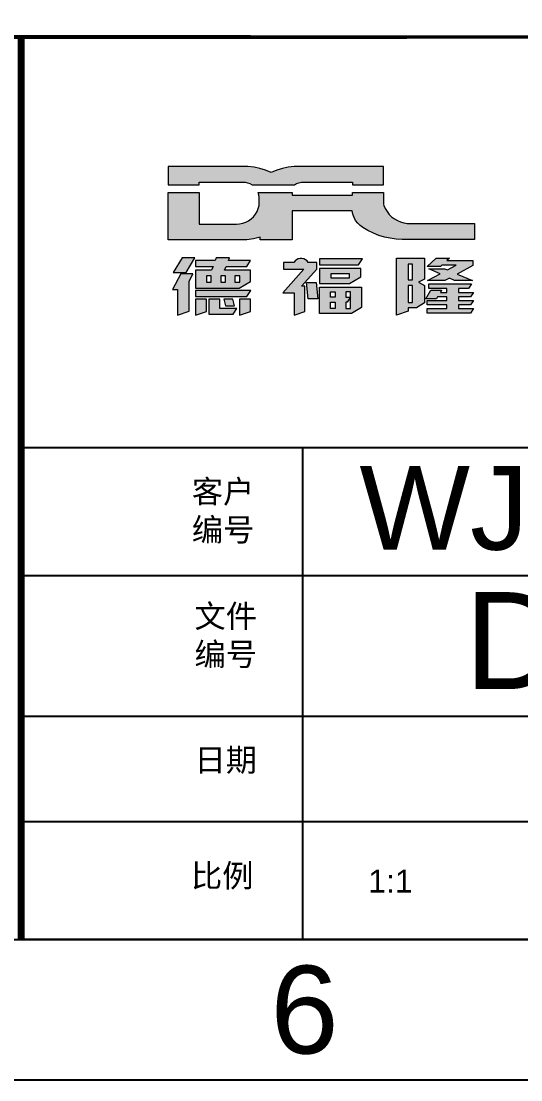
# Model space of a CAD drawing. Header units: millimetres. Extents: x 20905 to 43117, y -15595 to -5301.
# Drawn here: x 21610 to 21660.1, y -15421.9 to -15315.8 of the extents above; entities that cross this region are included whole.
import ezdxf

# ---------------------------------------------------------------- set-up
doc = ezdxf.new("R2010")
doc.units = ezdxf.units.MM
doc.header["$LTSCALE"] = 0.2
doc.layers.add('图形外框', color=7, linetype='Continuous')
doc.layers.add('背胶', color=2, linetype='Continuous')
doc.styles.add('宋体', font='arial.ttf')

msp = doc.modelspace()

# ---------------------------------------------------------------- hatches: boundary and pattern name
at = {"layer": '图形外框'}
h = msp.add_hatch(color=5, dxfattribs=at)
h.paths.add_polyline_path([(21646.3125, -15330.3508), (21637.3456, -15330.3508), (21636.759, -15330.4346), (21636.1723, -15330.5663), (21635.6097, -15330.7459), (21635.059, -15330.9734), (21634.4963, -15330.7459), (21633.9216, -15330.5544), (21633.335, -15330.4346), (21632.7245, -15330.3508), (21624.7153, -15330.3508), (21624.7153, -15332.2065), (21627.84, -15332.2065), (21627.84, -15331.9431), (21632.4371, -15331.9431), (21632.6886, -15331.991), (21632.928, -15332.0748), (21633.1555, -15332.2065), (21637.3695, -15332.2065), (21637.597, -15332.0748), (21637.8364, -15331.991), (21638.0878, -15331.9431), (21643.1998, -15331.9431), (21643.1998, -15332.2065), (21646.3125, -15332.2065)], flags=17)
h.paths.add_polyline_path([(21624.7153, -15332.2065), (21627.84, -15332.2065), (21627.84, -15331.9431), (21632.4371, -15331.9431), (21632.6886, -15331.991), (21632.928, -15332.0748), (21633.1555, -15332.2065), (21637.3695, -15332.2065), (21637.597, -15332.0748), (21637.8364, -15331.991), (21638.0878, -15331.9431), (21643.1998, -15331.9431), (21643.1998, -15332.2065), (21646.3125, -15332.2065), (21646.3125, -15330.3508), (21637.3456, -15330.3508), (21636.759, -15330.4346), (21636.1723, -15330.5663), (21635.6097, -15330.7459), (21635.059, -15330.9734), (21634.4963, -15330.7459), (21633.9216, -15330.5544), (21633.335, -15330.4346), (21632.7245, -15330.3508), (21624.7153, -15330.3508)])
for points in [[(21624.7153, -15332.2065), (21627.84, -15332.2065), (21627.84, -15331.9431), (21632.4371, -15331.9431), (21632.6886, -15331.991), (21632.928, -15332.0748), (21633.1555, -15332.2065), (21637.3695, -15332.2065), (21637.597, -15332.0748), (21637.8364, -15331.991), (21638.0878, -15331.9431), (21643.1998, -15331.9431), (21643.1998, -15332.2065), (21646.3125, -15332.2065), (21646.3125, -15330.3508), (21637.3456, -15330.3508), (21636.759, -15330.4346), (21636.1723, -15330.5663), (21635.6097, -15330.7459), (21635.059, -15330.9734), (21634.4963, -15330.7459), (21633.9216, -15330.5544), (21633.335, -15330.4346), (21632.7245, -15330.3508), (21624.7153, -15330.3508)], [(21637.154, -15334.8043), (21643.1639, -15334.8043), (21643.2357, -15335.1515), (21643.3554, -15335.4748), (21643.5111, -15335.7741), (21643.7146, -15336.0494), (21643.954, -15336.2888), (21644.2294, -15336.4924), (21644.7442, -15336.7917), (21645.2829, -15337.055), (21645.8336, -15337.2705), (21646.4082, -15337.4381), (21646.9829, -15337.5579), (21647.5815, -15337.6417), (21648.1681, -15337.6776), (21655.423, -15337.6776), (21655.423, -15336.0853), (21649.0181, -15336.0853), (21648.6709, -15336.0734), (21648.3357, -15336.0255), (21648.0005, -15335.9297), (21647.6892, -15335.786), (21647.3899, -15335.6184), (21647.1146, -15335.4029), (21646.8751, -15335.1635), (21646.6596, -15334.8881), (21646.4801, -15334.5888), (21646.3364, -15334.2776), (21646.3125, -15334.1459), (21646.3125, -15332.9607), (21643.1998, -15332.9607), (21643.1998, -15333.2241), (21637.154, -15333.2241), (21637.154, -15332.9607), (21633.754, -15332.9607), (21633.8139, -15333.2001), (21633.8498, -15333.4396), (21633.8498, -15334.2776), (21633.8378, -15334.2776), (21633.754, -15334.5888), (21633.6343, -15334.8762), (21633.4667, -15335.1515), (21633.2632, -15335.4029), (21633.0357, -15335.6184), (21632.7724, -15335.798), (21632.497, -15335.9417), (21632.1977, -15336.0494), (21631.8864, -15336.1093), (21631.5632, -15336.1332), (21627.84, -15336.1332), (21627.84, -15332.9607), (21624.7153, -15332.9607), (21624.7153, -15337.7255), (21632.6167, -15337.7255), (21633.2871, -15337.6177), (21633.9456, -15337.4621), (21633.9456, -15337.7255), (21637.154, -15337.7255)]]:
    msp.add_hatch(color=5, dxfattribs=at).paths.add_polyline_path(points)
h = msp.add_hatch(color=5, dxfattribs=at)
h.paths.add_polyline_path([(21627.397, -15339.5332), (21626.128, -15339.5332), (21625.2421, -15340.9818), (21626.5231, -15340.9818)])
h.paths.add_polyline_path([(21626.8224, -15341.8797), (21627.2174, -15341.1374), (21625.9843, -15341.1374), (21625.1583, -15342.6938), (21625.6731, -15342.6938), (21625.6731, -15345.2557), (21626.8224, -15344.8607)])
h.paths.add_polyline_path([(21632.9878, -15339.7846), (21630.7611, -15339.7846), (21630.8688, -15339.5332), (21629.5519, -15339.5332), (21629.4562, -15339.7846), (21627.4688, -15339.7846), (21627.4688, -15340.3832), (21629.2287, -15340.3832), (21629.085, -15340.7543), (21627.4688, -15340.7543), (21627.4688, -15342.5621), (21631.8386, -15342.5621), (21632.9759, -15341.9036), (21632.9759, -15340.7543), (21630.39, -15340.7543), (21630.5336, -15340.3832), (21632.6047, -15340.3832)])
h.paths.add_polyline_path([(21629.0372, -15341.3409), (21629.0372, -15341.9635), (21628.5583, -15341.9635), (21628.5583, -15341.3409)], flags=16)
h.paths.add_polyline_path([(21629.9949, -15341.3409), (21630.4618, -15341.3409), (21630.4618, -15341.9635), (21629.9949, -15341.9635)], flags=16)
h.paths.add_polyline_path([(21631.4195, -15341.3409), (21631.8984, -15341.3409), (21631.8984, -15341.9635), (21631.4195, -15341.9635)], flags=16)
h.paths.add_polyline_path([(21632.9998, -15342.8135), (21627.4688, -15342.8135), (21627.4688, -15343.4001), (21632.6047, -15343.4001)])
h.paths.add_polyline_path([(21629.9231, -15343.6515), (21628.8097, -15343.6515), (21628.8097, -15345.1839), (21631.228, -15345.1839), (21631.6231, -15344.5853), (21629.9231, -15344.5853)])
h.paths.add_polyline_path([(21628.5583, -15343.6515), (21627.4688, -15343.6515), (21627.4688, -15345.2677), (21628.5583, -15344.9085)])
h.paths.add_polyline_path([(21631.216, -15343.6515), (21630.3062, -15343.6515), (21630.4738, -15344.3339), (21631.3717, -15344.3339)], flags=17)
h.paths.add_polyline_path([(21632.9759, -15343.6515), (21631.8864, -15343.6515), (21631.8864, -15345.2677), (21632.9759, -15344.9085)])
h = msp.add_hatch(color=5, dxfattribs=at)
h.paths.add_polyline_path([(21639.6083, -15340.6466), (21639.6083, -15339.9762), (21638.7702, -15339.9762), (21638.6505, -15339.8325), (21638.4949, -15339.7128), (21638.3273, -15339.629), (21638.1357, -15339.5811), (21637.9442, -15339.5811), (21637.7646, -15339.629), (21637.585, -15339.7128), (21637.4414, -15339.8325), (21637.3216, -15339.9762), (21636.2681, -15339.9762), (21636.2681, -15340.6586), (21638.3153, -15340.6586), (21636.2322, -15343.017), (21637.3456, -15343.017), (21637.3456, -15345.2677), (21638.435, -15344.8966), (21638.435, -15342.3586), (21638.0998, -15342.3586)])
h.paths.add_polyline_path([(21644.1935, -15339.629), (21639.8956, -15339.629), (21639.8956, -15340.2156), (21643.8104, -15340.2156)])
h.paths.add_polyline_path([(21644.0258, -15340.5867), (21639.8956, -15340.5867), (21639.8956, -15342.0952), (21642.9005, -15342.0952), (21644.0258, -15341.4367)])
h.paths.add_polyline_path([(21641.0688, -15341.0776), (21642.8526, -15341.0776), (21642.8526, -15341.5564), (21641.0688, -15341.5564)], flags=16)
h.paths.add_polyline_path([(21639.5484, -15342.0114), (21638.5907, -15342.0114), (21638.7583, -15343.6276), (21639.716, -15343.6276)])
h.paths.add_polyline_path([(21644.0977, -15342.4543), (21639.8956, -15342.4543), (21639.8956, -15345.0881), (21643.0801, -15345.0881), (21644.0977, -15344.5135)])
h.paths.add_polyline_path([(21642.5413, -15343.9508), (21642.6611, -15343.9508), (21642.9843, -15343.46), (21642.5413, -15343.46), (21642.5413, -15342.9452), (21643.0082, -15342.9452), (21643.0082, -15344.5973), (21642.5413, -15344.5973)], flags=16)
h.paths.add_polyline_path([(21641.4519, -15343.9508), (21641.4519, -15344.5973), (21640.985, -15344.5973), (21640.985, -15343.9508)], flags=16)
h.paths.add_polyline_path([(21641.4519, -15343.46), (21640.985, -15343.46), (21640.985, -15342.9452), (21641.4519, -15342.9452)], flags=16)
h = msp.add_hatch(color=5, dxfattribs=at)
h.paths.add_polyline_path([(21650.3948, -15341.6522), (21650.3948, -15339.5691), (21647.6174, -15339.5691), (21647.6174, -15345.2677), (21648.7787, -15344.8726), (21648.7787, -15344.5494), (21649.6167, -15344.5494), (21650.3948, -15344.0466), (21650.3948, -15342.2867), (21649.7963, -15341.9635)])
h.paths.add_polyline_path([(21648.7787, -15340.1557), (21649.2216, -15340.1557), (21649.2216, -15341.736), (21648.7787, -15341.736)], flags=16)
h.paths.add_polyline_path([(21648.7787, -15342.2867), (21649.2216, -15342.2867), (21649.2216, -15343.9987), (21648.7787, -15343.9987)], flags=16)
h.paths.add_polyline_path([(21655.2434, -15339.7966), (21652.6575, -15339.7966), (21652.9089, -15339.5691), (21651.5681, -15339.5691), (21650.6702, -15340.3952), (21652.011, -15340.3952), (21652.1547, -15340.2635), (21653.5793, -15340.2635), (21652.7054, -15340.7304), (21652.4061, -15340.6107), (21650.8258, -15340.6107), (21651.9632, -15341.1374), (21650.7061, -15341.8078), (21652.442, -15341.8078), (21652.897, -15341.5564), (21653.4117, -15341.8078), (21655.2075, -15341.8078), (21653.6632, -15341.1494), (21655.2434, -15340.2994)])
h.paths.add_polyline_path([(21655.1237, -15342.1431), (21650.8498, -15342.1431), (21650.8498, -15342.598), (21652.6455, -15342.598), (21652.6455, -15342.9811), (21651.9991, -15342.9811), (21652.1188, -15342.7656), (21651.0533, -15342.7656), (21650.5385, -15343.6276), (21651.604, -15343.6276), (21651.7237, -15343.436), (21652.6455, -15343.436), (21652.6455, -15343.7952), (21650.6822, -15343.7952), (21650.6822, -15344.2501), (21652.6455, -15344.2501), (21652.6455, -15344.6092), (21650.6822, -15344.6092), (21650.6822, -15345.0642), (21655.0279, -15345.0642), (21655.3272, -15344.6092), (21653.8068, -15344.6092), (21653.8068, -15344.2501), (21655.0279, -15344.2501), (21655.3272, -15343.7952), (21653.8068, -15343.7952), (21653.8068, -15343.436), (21655.0279, -15343.436), (21655.3272, -15342.9811), (21653.8068, -15342.9811), (21653.8068, -15342.598), (21654.8244, -15342.598)])

# ---------------------------------------------------------------- linework, layer by layer
for points in [[(20905.4791, -14753.119), (20905.4791, -15421.9241), (21879.7395, -15421.9241), (21879.7395, -14753.119)], [(20919.3459, -14767.1991), (20919.3459, -15407.844), (21865.8727, -15407.844), (21865.8727, -14767.1991)]]:
    msp.add_lwpolyline(points, close=True, dxfattribs=at)
at = {"layer": '图形外框', "color": 0}
for points in [[(21865.8065, -15317.3911, 0, 0, 0), (21440.2211, -15317.3911, 0.6953, 0.6953, 0)], [(21610.0098, -15381.953, 0, 0, 0), (21440.2211, -15381.953, 0.6953, 0.6953, 0)]]:
    msp.add_lwpolyline(points, format="xyseb", close=True, dxfattribs=at)
at = {"layer": '图形外框', "color": 0, "const_width": 0.6953}
msp.add_lwpolyline([(21610.0098, -15317.3911), (21610.0098, -15407.7778)], dxfattribs=at)
at = {"layer": '图形外框', "color": 0}
for points in [[(21610.0098, -15358.5355), (21865.8727, -15358.5355)], [(21638.1821, -15358.5355), (21638.1821, -15407.844)], [(21750.3244, -15371.4056), (21610.0098, -15371.4056)], [(21750.3244, -15385.5006), (21610.0098, -15385.5006)], [(21750.3244, -15396.0561), (21610.0098, -15396.0561)]]:
    msp.add_lwpolyline(points, dxfattribs=at)
at = {"layer": '图形外框'}
msp.add_lwpolyline([(21879.7395, -15421.9241), (21865.8727, -15407.844), (21610.076, -15407.844)], dxfattribs=at)
at = {"layer": '背胶', "color": 5, "lineweight": 0}
for points in [[(21624.7153, -15332.2065), (21627.84, -15332.2065), (21627.84, -15331.9431), (21632.4371, -15331.9431), (21632.6886, -15331.991), (21632.928, -15332.0748), (21633.1555, -15332.2065), (21637.3695, -15332.2065), (21637.597, -15332.0748), (21637.8364, -15331.991), (21638.0878, -15331.9431), (21643.1998, -15331.9431), (21643.1998, -15332.2065), (21646.3125, -15332.2065), (21646.3125, -15330.3508), (21637.3456, -15330.3508), (21636.759, -15330.4346), (21636.1723, -15330.5663), (21635.6097, -15330.7459), (21635.059, -15330.9734), (21634.4963, -15330.7459), (21633.9216, -15330.5544), (21633.335, -15330.4346), (21632.7245, -15330.3508), (21624.7153, -15330.3508)], [(21643.7146, -15336.0494), (21643.5111, -15335.7741), (21643.3554, -15335.4748), (21643.2357, -15335.1515), (21643.1639, -15334.8043), (21637.154, -15334.8043), (21637.154, -15337.7255), (21633.9456, -15337.7255), (21633.9456, -15337.4621), (21633.2871, -15337.6177), (21632.6167, -15337.7255), (21624.7153, -15337.7255), (21624.7153, -15332.9607), (21627.84, -15332.9607), (21627.84, -15336.1332), (21631.5632, -15336.1332), (21631.8864, -15336.1093), (21632.1977, -15336.0494), (21632.497, -15335.9417), (21632.7724, -15335.798), (21633.0357, -15335.6184), (21633.2632, -15335.4029), (21633.4667, -15335.1515), (21633.6343, -15334.8762), (21633.754, -15334.5888), (21633.8378, -15334.2776), (21633.8498, -15334.2776), (21633.8498, -15333.4396), (21633.8139, -15333.2001), (21633.754, -15332.9607), (21637.154, -15332.9607), (21637.154, -15333.2241), (21643.1998, -15333.2241), (21643.1998, -15332.9607), (21646.3125, -15332.9607), (21646.3125, -15334.1459), (21646.3364, -15334.2776), (21646.4801, -15334.5888), (21646.6596, -15334.8881), (21646.8751, -15335.1635), (21647.1146, -15335.4029), (21647.3899, -15335.6184), (21647.6892, -15335.786), (21648.0005, -15335.9297), (21648.3357, -15336.0255), (21648.6709, -15336.0734), (21649.0181, -15336.0853), (21655.423, -15336.0853), (21655.423, -15337.6776), (21648.1681, -15337.6776), (21647.5815, -15337.6417), (21646.9829, -15337.5579), (21646.4082, -15337.4381), (21645.8336, -15337.2705), (21645.2829, -15337.055), (21644.7442, -15336.7917), (21644.2294, -15336.4924), (21643.954, -15336.2888)], [(21626.5231, -15340.9818), (21627.397, -15339.5332), (21626.128, -15339.5332), (21625.2421, -15340.9818)], [(21629.2287, -15340.3832), (21629.085, -15340.7543), (21627.4688, -15340.7543), (21627.4688, -15342.5621), (21631.8386, -15342.5621), (21632.9759, -15341.9036), (21632.9759, -15340.7543), (21630.39, -15340.7543), (21630.5336, -15340.3832), (21632.6047, -15340.3832), (21632.9878, -15339.7846), (21630.7611, -15339.7846), (21630.8688, -15339.5332), (21629.5519, -15339.5332), (21629.4562, -15339.7846), (21627.4688, -15339.7846), (21627.4688, -15340.3832)], [(21638.4949, -15339.7128), (21638.3273, -15339.629), (21638.1357, -15339.5811), (21637.9442, -15339.5811), (21637.7646, -15339.629), (21637.585, -15339.7128), (21637.4414, -15339.8325), (21637.3216, -15339.9762), (21636.2681, -15339.9762), (21636.2681, -15340.6586), (21638.3153, -15340.6586), (21636.2322, -15343.017), (21637.3456, -15343.017), (21637.3456, -15345.2677), (21638.435, -15344.8966), (21638.435, -15342.3586), (21638.0998, -15342.3586), (21639.6083, -15340.6466), (21639.6083, -15339.9762), (21638.7702, -15339.9762), (21638.6505, -15339.8325)], [(21639.8956, -15339.629), (21639.8956, -15340.2156), (21643.8104, -15340.2156), (21644.1935, -15339.629)], [(21649.7963, -15341.9635), (21650.3948, -15342.2867), (21650.3948, -15344.0466), (21649.6167, -15344.5494), (21648.7787, -15344.5494), (21648.7787, -15344.8726), (21647.6174, -15345.2677), (21647.6174, -15339.5691), (21650.3948, -15339.5691), (21650.3948, -15341.6522)], [(21649.2216, -15341.736), (21649.2216, -15340.1557), (21648.7787, -15340.1557), (21648.7787, -15341.736)], [(21652.6575, -15339.7966), (21655.2434, -15339.7966), (21655.2434, -15340.2994), (21653.6632, -15341.1494), (21655.2075, -15341.8078), (21653.4117, -15341.8078), (21652.897, -15341.5564), (21652.442, -15341.8078), (21650.7061, -15341.8078), (21651.9632, -15341.1374), (21650.8258, -15340.6107), (21652.4061, -15340.6107), (21652.7054, -15340.7304), (21653.5793, -15340.2635), (21652.1547, -15340.2635), (21652.011, -15340.3952), (21650.6702, -15340.3952), (21651.5681, -15339.5691), (21652.9089, -15339.5691)], [(21625.6731, -15342.6938), (21625.6731, -15345.2557), (21626.8224, -15344.8607), (21626.8224, -15341.8797), (21627.2174, -15341.1374), (21625.9843, -15341.1374), (21625.1583, -15342.6938)], [(21629.0372, -15341.9635), (21629.0372, -15341.3409), (21628.5583, -15341.3409), (21628.5583, -15341.9635)], [(21630.4618, -15341.9635), (21630.4618, -15341.3409), (21629.9949, -15341.3409), (21629.9949, -15341.9635)], [(21631.4195, -15341.9635), (21631.8984, -15341.9635), (21631.8984, -15341.3409), (21631.4195, -15341.3409)], [(21642.9005, -15342.0952), (21644.0258, -15341.4367), (21644.0258, -15340.5867), (21639.8956, -15340.5867), (21639.8956, -15342.0952)], [(21641.0688, -15341.5564), (21641.0688, -15341.0776), (21642.8526, -15341.0776), (21642.8526, -15341.5564)], [(21639.716, -15343.6276), (21638.7583, -15343.6276), (21638.5907, -15342.0114), (21639.5484, -15342.0114)], [(21643.0801, -15345.0881), (21639.8956, -15345.0881), (21639.8956, -15342.4543), (21644.0977, -15342.4543), (21644.0977, -15344.5135)], [(21649.2216, -15343.9987), (21649.2216, -15342.2867), (21648.7787, -15342.2867), (21648.7787, -15343.9987)], [(21653.8068, -15342.598), (21653.8068, -15342.9811), (21655.3272, -15342.9811), (21655.0279, -15343.436), (21653.8068, -15343.436), (21653.8068, -15343.7952), (21655.3272, -15343.7952), (21655.0279, -15344.2501), (21653.8068, -15344.2501), (21653.8068, -15344.6092), (21655.3272, -15344.6092), (21655.0279, -15345.0642), (21650.6822, -15345.0642), (21650.6822, -15344.6092), (21652.6455, -15344.6092), (21652.6455, -15344.2501), (21650.6822, -15344.2501), (21650.6822, -15343.7952), (21652.6455, -15343.7952), (21652.6455, -15343.436), (21651.7237, -15343.436), (21651.604, -15343.6276), (21650.5385, -15343.6276), (21651.0533, -15342.7656), (21652.1188, -15342.7656), (21651.9991, -15342.9811), (21652.6455, -15342.9811), (21652.6455, -15342.598), (21650.8498, -15342.598), (21650.8498, -15342.1431), (21655.1237, -15342.1431), (21654.8244, -15342.598)], [(21632.9998, -15342.8135), (21627.4688, -15342.8135), (21627.4688, -15343.4001), (21632.6047, -15343.4001)], [(21628.5583, -15344.9085), (21628.5583, -15343.6515), (21627.4688, -15343.6515), (21627.4688, -15345.2677)], [(21628.8097, -15345.1839), (21631.228, -15345.1839), (21631.6231, -15344.5853), (21629.9231, -15344.5853), (21629.9231, -15343.6515), (21628.8097, -15343.6515)], [(21631.216, -15343.6515), (21630.3062, -15343.6515), (21630.4738, -15344.3339), (21631.3717, -15344.3339)], [(21631.8864, -15343.6515), (21631.8864, -15345.2677), (21632.9759, -15344.9085), (21632.9759, -15343.6515)], [(21640.985, -15342.9452), (21641.4519, -15342.9452), (21641.4519, -15343.46), (21640.985, -15343.46)], [(21642.9843, -15343.46), (21642.6611, -15343.9508), (21642.5413, -15343.9508), (21642.5413, -15344.5973), (21643.0082, -15344.5973), (21643.0082, -15342.9452), (21642.5413, -15342.9452), (21642.5413, -15343.46)], [(21641.4519, -15344.5973), (21640.985, -15344.5973), (21640.985, -15343.9508), (21641.4519, -15343.9508)]]:
    msp.add_lwpolyline(points, close=True, dxfattribs=at)

# ---------------------------------------------------------------- texts
at = {"layer": '图形外框', "color": 0, "style": '宋体'}
msp.add_text('1:1', height=2.29283, dxfattribs=at).set_placement((21644.7744, -15403.1503))
at = {"layer": '图形外框', "style": '宋体'}
msp.add_text('6', height=8.8001, dxfattribs=at).set_placement((21634.9703, -15419.2841))
at = {"layer": '图形外框', "width": 100.928046, "attachment_point": 2, "style": '宋体'}
for s, insert, char_height in [('WJWXT101117C-6', (21694.4246, -15360.3842), 8.4), ('D101T41A04', (21694.4246, -15373.027), 9.72)]:
    msp.add_mtext(s, dxfattribs=dict(at, insert=insert, char_height=char_height))
at = {"layer": '图形外框', "color": 0, "char_height": 2.29283, "attachment_point": 1, "style": '宋体'}
for s, insert, width in [('{\\fSimSun|b0|i0|c134|p54;客户编号}', (21627.1036, -15361.8095), 6.888679), ('{\\fSimSun|b0|i0|c134|p54;文件编号}', (21627.3728, -15374.297), 6.888679), ('{\\fSimSun|b0|i0|c134|p54;日期}', (21627.3728, -15388.71), 12.767058), ('{\\fSimSun|b0|i0|c134|p54;比例}', (21627.02, -15400.3132), 12.767058)]:
    msp.add_mtext(s, dxfattribs=dict(at, insert=insert, width=width))

doc.saveas('drawing.dxf')
